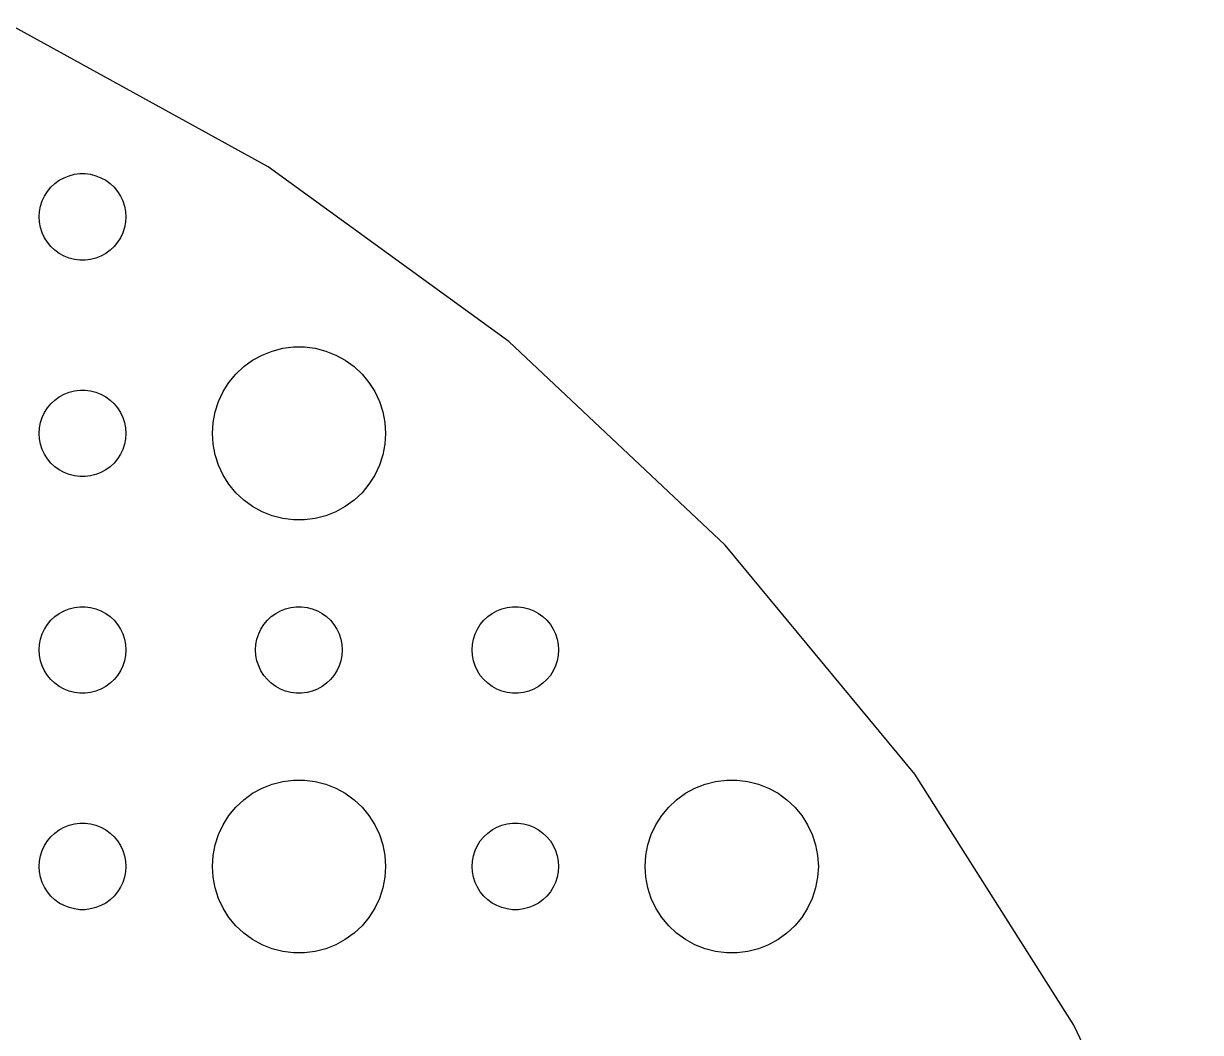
# Model space of a CAD drawing. Header units: metres. Extents: x -82 to 82, y -82 to 82.
# Drawn here: x 35.46 to 76.24, y 39.25 to 74.2 of the extents above; entities that cross this region are included whole.
import ezdxf

# ---------------------------------------------------------------- set-up
doc = ezdxf.new("R2010")
doc.units = ezdxf.units.M

msp = doc.modelspace()

# ---------------------------------------------------------------- linework, layer by layer
for p, q in [((43.9378, 69.2349), (34.9139, 74.1958)), ((36.8613, 68.8572), (37.0365, 68.9266)), ((37.0365, 68.9266), (37.2189, 68.9734)), ((37.2189, 68.9734), (37.4058, 68.997)), ((37.4058, 68.997), (37.5942, 68.997)), ((37.5942, 68.997), (37.7811, 68.9734)), ((37.7811, 68.9734), (37.9635, 68.9266)), ((37.9635, 68.9266), (38.1387, 68.8572)), ((52.2688, 63.1821), (43.9378, 69.2349)), ((36.2865, 68.3817), (36.4065, 68.5268)), ((36.4065, 68.5268), (36.5439, 68.6558)), ((36.5439, 68.6558), (36.6963, 68.7665)), ((36.6963, 68.7665), (36.8613, 68.8572)), ((38.1387, 68.8572), (38.3037, 68.7665)), ((38.3037, 68.7665), (38.4561, 68.6558)), ((38.4561, 68.6558), (38.5934, 68.5268)), ((38.5934, 68.5268), (38.7135, 68.3817)), ((36.1053, 68.0522), (36.1855, 68.2226)), ((36.1855, 68.2226), (36.2865, 68.3817)), ((38.7135, 68.3817), (38.8145, 68.2226)), ((38.8145, 68.2226), (38.8947, 68.0522)), ((36.0118, 67.688), (36.0471, 67.873)), ((36.0471, 67.873), (36.1053, 68.0522)), ((38.8947, 68.0522), (38.9529, 67.873)), ((38.9529, 67.873), (38.9882, 67.688)), ((36, 67.5), (36.0118, 67.688)), ((36.0118, 67.312), (36, 67.5)), ((36.0471, 67.127), (36.0118, 67.312)), ((38.9882, 67.312), (38.9529, 67.127)), ((38.9882, 67.688), (39, 67.5)), ((39, 67.5), (38.9882, 67.312)), ((36.1053, 66.9478), (36.0471, 67.127)), ((36.1855, 66.7774), (36.1053, 66.9478)), ((38.8947, 66.9478), (38.8145, 66.7774)), ((38.9529, 67.127), (38.8947, 66.9478)), ((36.2865, 66.6183), (36.1855, 66.7774)), ((36.4065, 66.4732), (36.2865, 66.6183)), ((38.7135, 66.6183), (38.5934, 66.4732)), ((38.8145, 66.7774), (38.7135, 66.6183)), ((36.5439, 66.3442), (36.4065, 66.4732)), ((36.6963, 66.2335), (36.5439, 66.3442)), ((36.8613, 66.1428), (36.6963, 66.2335)), ((37.0365, 66.0734), (36.8613, 66.1428)), ((37.2189, 66.0266), (37.0365, 66.0734)), ((37.9635, 66.0734), (37.7811, 66.0266)), ((38.1387, 66.1428), (37.9635, 66.0734)), ((38.3037, 66.2335), (38.1387, 66.1428)), ((38.4561, 66.3442), (38.3037, 66.2335)), ((38.5934, 66.4732), (38.4561, 66.3442)), ((37.4058, 66.003), (37.2189, 66.0266)), ((37.5942, 66.003), (37.4058, 66.003)), ((37.7811, 66.0266), (37.5942, 66.003)), ((43.7227, 62.7145), (44.0729, 62.8532)), ((44.0729, 62.8532), (44.4379, 62.9469)), ((44.4379, 62.9469), (44.8116, 62.9941)), ((44.8116, 62.9941), (45.1884, 62.9941)), ((45.1884, 62.9941), (45.5621, 62.9469)), ((45.5621, 62.9469), (45.927, 62.8532)), ((45.927, 62.8532), (46.2773, 62.7145)), ((59.7754, 56.1329), (52.2688, 63.1821)), ((43.0877, 62.3115), (43.3925, 62.533)), ((43.3925, 62.533), (43.7227, 62.7145)), ((46.2773, 62.7145), (46.6075, 62.533)), ((46.6075, 62.533), (46.9123, 62.3115)), ((42.5729, 61.7634), (42.8131, 62.0536)), ((42.8131, 62.0536), (43.0877, 62.3115)), ((46.9123, 62.3115), (47.1869, 62.0536)), ((47.1869, 62.0536), (47.427, 61.7634)), ((42.3711, 61.4453), (42.5729, 61.7634)), ((47.427, 61.7634), (47.6289, 61.4453)), ((36.5439, 61.1558), (36.6963, 61.2665)), ((36.6963, 61.2665), (36.8613, 61.3572)), ((36.8613, 61.3572), (37.0365, 61.4266)), ((37.0365, 61.4266), (37.2189, 61.4734)), ((37.2189, 61.4734), (37.4058, 61.497)), ((37.4058, 61.497), (37.5942, 61.497)), ((37.5942, 61.497), (37.7811, 61.4734)), ((37.7811, 61.4734), (37.9635, 61.4266)), ((37.9635, 61.4266), (38.1387, 61.3572)), ((38.1387, 61.3572), (38.3037, 61.2665)), ((38.3037, 61.2665), (38.4561, 61.1558)), ((42.2107, 61.1044), (42.3711, 61.4453)), ((47.6289, 61.4453), (47.7893, 61.1044)), ((36.1855, 60.7226), (36.2865, 60.8817)), ((36.2865, 60.8817), (36.4065, 61.0268)), ((36.4065, 61.0268), (36.5439, 61.1558)), ((38.4561, 61.1558), (38.5934, 61.0268)), ((38.5934, 61.0268), (38.7135, 60.8817)), ((38.7135, 60.8817), (38.8145, 60.7226)), ((42.0942, 60.7461), (42.2107, 61.1044)), ((47.7893, 61.1044), (47.9057, 60.7461)), ((36.0118, 60.188), (36.0471, 60.373)), ((36.0471, 60.373), (36.1053, 60.5522)), ((36.1053, 60.5522), (36.1855, 60.7226)), ((38.8145, 60.7226), (38.8947, 60.5522)), ((38.8947, 60.5522), (38.9529, 60.373)), ((38.9529, 60.373), (38.9882, 60.188)), ((42, 60), (42.0237, 60.376)), ((42.0237, 60.376), (42.0942, 60.7461)), ((47.9057, 60.7461), (47.9763, 60.376)), ((47.9763, 60.376), (48, 60)), ((36, 60), (36.0118, 60.188)), ((36.0118, 59.812), (36, 60)), ((38.9882, 60.188), (39, 60)), ((39, 60), (38.9882, 59.812)), ((42.0237, 59.624), (42, 60)), ((48, 60), (47.9763, 59.624)), ((36.0471, 59.627), (36.0118, 59.812)), ((36.1053, 59.4478), (36.0471, 59.627)), ((38.9529, 59.627), (38.8947, 59.4478)), ((38.9882, 59.812), (38.9529, 59.627)), ((42.0942, 59.2539), (42.0237, 59.624)), ((47.9763, 59.624), (47.9057, 59.2539)), ((36.1855, 59.2774), (36.1053, 59.4478)), ((36.2865, 59.1183), (36.1855, 59.2774)), ((38.8145, 59.2774), (38.7135, 59.1183)), ((38.8947, 59.4478), (38.8145, 59.2774)), ((42.2107, 58.8956), (42.0942, 59.2539)), ((47.9057, 59.2539), (47.7893, 58.8956)), ((36.4065, 58.9732), (36.2865, 59.1183)), ((36.5439, 58.8442), (36.4065, 58.9732)), ((36.6963, 58.7335), (36.5439, 58.8442)), ((36.8613, 58.6428), (36.6963, 58.7335)), ((38.3037, 58.7335), (38.1387, 58.6428)), ((38.4561, 58.8442), (38.3037, 58.7335)), ((38.5934, 58.9732), (38.4561, 58.8442)), ((38.7135, 59.1183), (38.5934, 58.9732)), ((42.3711, 58.5547), (42.2107, 58.8956)), ((47.7893, 58.8956), (47.6289, 58.5547)), ((37.0365, 58.5734), (36.8613, 58.6428)), ((37.2189, 58.5266), (37.0365, 58.5734)), ((37.4058, 58.503), (37.2189, 58.5266)), ((37.5942, 58.503), (37.4058, 58.503)), ((37.7811, 58.5266), (37.5942, 58.503)), ((37.9635, 58.5734), (37.7811, 58.5266)), ((38.1387, 58.6428), (37.9635, 58.5734)), ((42.5729, 58.2366), (42.3711, 58.5547)), ((47.6289, 58.5547), (47.427, 58.2366)), ((42.8131, 57.9464), (42.5729, 58.2366)), ((43.0877, 57.6885), (42.8131, 57.9464)), ((47.1869, 57.9464), (46.9123, 57.6885)), ((47.427, 58.2366), (47.1869, 57.9464)), ((43.3925, 57.467), (43.0877, 57.6885)), ((46.9123, 57.6885), (46.6075, 57.467)), ((43.7227, 57.2855), (43.3925, 57.467)), ((44.0729, 57.1468), (43.7227, 57.2855)), ((44.4379, 57.0531), (44.0729, 57.1468)), ((45.927, 57.1468), (45.5621, 57.0531)), ((46.2773, 57.2855), (45.927, 57.1468)), ((46.6075, 57.467), (46.2773, 57.2855)), ((44.8116, 57.0059), (44.4379, 57.0531)), ((45.1884, 57.0059), (44.8116, 57.0059)), ((45.5621, 57.0531), (45.1884, 57.0059)), ((66.3394, 48.1984), (59.7754, 56.1329)), ((36.6963, 53.7665), (36.8613, 53.8572)), ((36.8613, 53.8572), (37.0365, 53.9266)), ((37.0365, 53.9266), (37.2189, 53.9734)), ((37.2189, 53.9734), (37.4058, 53.997)), ((37.4058, 53.997), (37.5942, 53.997)), ((37.5942, 53.997), (37.7811, 53.9734)), ((37.7811, 53.9734), (37.9635, 53.9266)), ((37.9635, 53.9266), (38.1387, 53.8572)), ((38.1387, 53.8572), (38.3037, 53.7665)), ((44.1963, 53.7665), (44.3613, 53.8572)), ((44.3613, 53.8572), (44.5365, 53.9266)), ((44.5365, 53.9266), (44.7189, 53.9734)), ((44.7189, 53.9734), (44.9058, 53.997)), ((44.9058, 53.997), (45.0942, 53.997)), ((45.0942, 53.997), (45.2811, 53.9734)), ((45.2811, 53.9734), (45.4635, 53.9266)), ((45.4635, 53.9266), (45.6387, 53.8572)), ((45.6387, 53.8572), (45.8037, 53.7665)), ((51.6963, 53.7665), (51.8613, 53.8572)), ((51.8613, 53.8572), (52.0365, 53.9266)), ((52.0365, 53.9266), (52.2189, 53.9734)), ((52.2189, 53.9734), (52.4058, 53.997)), ((52.4058, 53.997), (52.5942, 53.997)), ((52.5942, 53.997), (52.7811, 53.9734)), ((52.7811, 53.9734), (52.9635, 53.9266)), ((52.9635, 53.9266), (53.1387, 53.8572)), ((53.1387, 53.8572), (53.3037, 53.7665)), ((36.2865, 53.3817), (36.4065, 53.5268)), ((36.4065, 53.5268), (36.5439, 53.6558)), ((36.5439, 53.6558), (36.6963, 53.7665)), ((38.3037, 53.7665), (38.4561, 53.6558)), ((38.4561, 53.6558), (38.5934, 53.5268)), ((38.5934, 53.5268), (38.7135, 53.3817)), ((43.7865, 53.3817), (43.9065, 53.5268)), ((43.9065, 53.5268), (44.0439, 53.6558)), ((44.0439, 53.6558), (44.1963, 53.7665)), ((45.8037, 53.7665), (45.9561, 53.6558)), ((45.9561, 53.6558), (46.0934, 53.5268)), ((46.0934, 53.5268), (46.2135, 53.3817)), ((51.2865, 53.3817), (51.4065, 53.5268)), ((51.4065, 53.5268), (51.5439, 53.6558)), ((51.5439, 53.6558), (51.6963, 53.7665)), ((53.3037, 53.7665), (53.4561, 53.6558)), ((53.4561, 53.6558), (53.5934, 53.5268)), ((53.5934, 53.5268), (53.7135, 53.3817)), ((36.0471, 52.873), (36.1053, 53.0522)), ((36.1053, 53.0522), (36.1855, 53.2226)), ((36.1855, 53.2226), (36.2865, 53.3817)), ((38.7135, 53.3817), (38.8145, 53.2226)), ((38.8145, 53.2226), (38.8947, 53.0522)), ((38.8947, 53.0522), (38.9529, 52.873)), ((43.5471, 52.873), (43.6053, 53.0522)), ((43.6053, 53.0522), (43.6855, 53.2226)), ((43.6855, 53.2226), (43.7865, 53.3817)), ((46.2135, 53.3817), (46.3145, 53.2226)), ((46.3145, 53.2226), (46.3947, 53.0522)), ((46.3947, 53.0522), (46.4529, 52.873)), ((51.0471, 52.873), (51.1053, 53.0522)), ((51.1053, 53.0522), (51.1855, 53.2226)), ((51.1855, 53.2226), (51.2865, 53.3817)), ((53.7135, 53.3817), (53.8145, 53.2226)), ((53.8145, 53.2226), (53.8947, 53.0522)), ((53.8947, 53.0522), (53.9529, 52.873)), ((36, 52.5), (36.0118, 52.688)), ((36.0118, 52.688), (36.0471, 52.873)), ((38.9529, 52.873), (38.9882, 52.688)), ((38.9882, 52.688), (39, 52.5)), ((43.5, 52.5), (43.5118, 52.688)), ((43.5118, 52.688), (43.5471, 52.873)), ((46.4529, 52.873), (46.4882, 52.688)), ((46.4882, 52.688), (46.5, 52.5)), ((51, 52.5), (51.0118, 52.688)), ((51.0118, 52.688), (51.0471, 52.873)), ((53.9529, 52.873), (53.9882, 52.688)), ((53.9882, 52.688), (54, 52.5)), ((36.0118, 52.312), (36, 52.5)), ((36.0471, 52.127), (36.0118, 52.312)), ((38.9882, 52.312), (38.9529, 52.127)), ((39, 52.5), (38.9882, 52.312)), ((43.5118, 52.312), (43.5, 52.5)), ((43.5471, 52.127), (43.5118, 52.312)), ((46.4882, 52.312), (46.4529, 52.127)), ((46.5, 52.5), (46.4882, 52.312)), ((51.0118, 52.312), (51, 52.5)), ((51.0471, 52.127), (51.0118, 52.312)), ((53.9882, 52.312), (53.9529, 52.127)), ((54, 52.5), (53.9882, 52.312)), ((36.1053, 51.9478), (36.0471, 52.127)), ((36.1855, 51.7774), (36.1053, 51.9478)), ((38.8947, 51.9478), (38.8145, 51.7774)), ((38.9529, 52.127), (38.8947, 51.9478)), ((43.6053, 51.9478), (43.5471, 52.127)), ((43.6855, 51.7774), (43.6053, 51.9478)), ((46.3947, 51.9478), (46.3145, 51.7774)), ((46.4529, 52.127), (46.3947, 51.9478)), ((51.1053, 51.9478), (51.0471, 52.127)), ((51.1855, 51.7774), (51.1053, 51.9478)), ((53.8947, 51.9478), (53.8145, 51.7774)), ((53.9529, 52.127), (53.8947, 51.9478)), ((36.2865, 51.6183), (36.1855, 51.7774)), ((36.4065, 51.4732), (36.2865, 51.6183)), ((36.5439, 51.3442), (36.4065, 51.4732)), ((38.5934, 51.4732), (38.4561, 51.3442)), ((38.7135, 51.6183), (38.5934, 51.4732)), ((38.8145, 51.7774), (38.7135, 51.6183)), ((43.7865, 51.6183), (43.6855, 51.7774)), ((43.9065, 51.4732), (43.7865, 51.6183)), ((44.0439, 51.3442), (43.9065, 51.4732)), ((46.0934, 51.4732), (45.9561, 51.3442)), ((46.2135, 51.6183), (46.0934, 51.4732)), ((46.3145, 51.7774), (46.2135, 51.6183)), ((51.2865, 51.6183), (51.1855, 51.7774)), ((51.4065, 51.4732), (51.2865, 51.6183)), ((51.5439, 51.3442), (51.4065, 51.4732)), ((53.5934, 51.4732), (53.4561, 51.3442)), ((53.7135, 51.6183), (53.5934, 51.4732)), ((53.8145, 51.7774), (53.7135, 51.6183)), ((36.6963, 51.2335), (36.5439, 51.3442)), ((36.8613, 51.1428), (36.6963, 51.2335)), ((37.0365, 51.0734), (36.8613, 51.1428)), ((37.2189, 51.0266), (37.0365, 51.0734)), ((37.4058, 51.003), (37.2189, 51.0266)), ((37.5942, 51.003), (37.4058, 51.003)), ((37.7811, 51.0266), (37.5942, 51.003)), ((37.9635, 51.0734), (37.7811, 51.0266)), ((38.1387, 51.1428), (37.9635, 51.0734)), ((38.3037, 51.2335), (38.1387, 51.1428)), ((38.4561, 51.3442), (38.3037, 51.2335)), ((44.1963, 51.2335), (44.0439, 51.3442)), ((44.3613, 51.1428), (44.1963, 51.2335)), ((44.5365, 51.0734), (44.3613, 51.1428)), ((44.7189, 51.0266), (44.5365, 51.0734)), ((44.9058, 51.003), (44.7189, 51.0266)), ((45.0942, 51.003), (44.9058, 51.003)), ((45.2811, 51.0266), (45.0942, 51.003)), ((45.4635, 51.0734), (45.2811, 51.0266)), ((45.6387, 51.1428), (45.4635, 51.0734)), ((45.8037, 51.2335), (45.6387, 51.1428)), ((45.9561, 51.3442), (45.8037, 51.2335)), ((51.6963, 51.2335), (51.5439, 51.3442)), ((51.8613, 51.1428), (51.6963, 51.2335)), ((52.0365, 51.0734), (51.8613, 51.1428)), ((52.2189, 51.0266), (52.0365, 51.0734)), ((52.4058, 51.003), (52.2189, 51.0266)), ((52.5942, 51.003), (52.4058, 51.003)), ((52.7811, 51.0266), (52.5942, 51.003)), ((52.9635, 51.0734), (52.7811, 51.0266)), ((53.1387, 51.1428), (52.9635, 51.0734)), ((53.3037, 51.2335), (53.1387, 51.1428)), ((53.4561, 51.3442), (53.3037, 51.2335)), ((71.8571, 39.5038), (66.3394, 48.1984)), ((43.7227, 47.7145), (44.0729, 47.8532)), ((44.0729, 47.8532), (44.4379, 47.9469)), ((44.4379, 47.9469), (44.8116, 47.9941)), ((44.8116, 47.9941), (45.1884, 47.9941)), ((45.1884, 47.9941), (45.5621, 47.9469)), ((45.5621, 47.9469), (45.927, 47.8532)), ((45.927, 47.8532), (46.2773, 47.7145)), ((58.7227, 47.7145), (59.0729, 47.8532)), ((59.0729, 47.8532), (59.4379, 47.9469)), ((59.4379, 47.9469), (59.8116, 47.9941)), ((59.8116, 47.9941), (60.1884, 47.9941)), ((60.1884, 47.9941), (60.5621, 47.9469)), ((60.5621, 47.9469), (60.927, 47.8532)), ((60.927, 47.8532), (61.2773, 47.7145)), ((42.8131, 47.0536), (43.0877, 47.3115)), ((43.0877, 47.3115), (43.3925, 47.533)), ((43.3925, 47.533), (43.7227, 47.7145)), ((46.2773, 47.7145), (46.6075, 47.533)), ((46.6075, 47.533), (46.9123, 47.3115)), ((46.9123, 47.3115), (47.1869, 47.0536)), ((57.8131, 47.0536), (58.0877, 47.3115)), ((58.0877, 47.3115), (58.3925, 47.533)), ((58.3925, 47.533), (58.7227, 47.7145)), ((61.2773, 47.7145), (61.6075, 47.533)), ((61.6075, 47.533), (61.9123, 47.3115)), ((61.9123, 47.3115), (62.1869, 47.0536)), ((42.5729, 46.7634), (42.8131, 47.0536)), ((47.1869, 47.0536), (47.427, 46.7634)), ((57.5729, 46.7634), (57.8131, 47.0536)), ((62.1869, 47.0536), (62.427, 46.7634)), ((37.2189, 46.4734), (37.4058, 46.497)), ((37.4058, 46.497), (37.5942, 46.497)), ((37.5942, 46.497), (37.7811, 46.4734)), ((42.3711, 46.4453), (42.5729, 46.7634)), ((47.427, 46.7634), (47.6289, 46.4453)), ((52.2189, 46.4734), (52.4058, 46.497)), ((52.4058, 46.497), (52.5942, 46.497)), ((52.5942, 46.497), (52.7811, 46.4734)), ((57.3711, 46.4453), (57.5729, 46.7634)), ((62.427, 46.7634), (62.6289, 46.4453)), ((36.4065, 46.0268), (36.5439, 46.1558)), ((36.5439, 46.1558), (36.6963, 46.2665)), ((36.6963, 46.2665), (36.8613, 46.3572)), ((36.8613, 46.3572), (37.0365, 46.4266)), ((37.0365, 46.4266), (37.2189, 46.4734)), ((37.7811, 46.4734), (37.9635, 46.4266)), ((37.9635, 46.4266), (38.1387, 46.3572)), ((38.1387, 46.3572), (38.3037, 46.2665)), ((38.3037, 46.2665), (38.4561, 46.1558)), ((38.4561, 46.1558), (38.5934, 46.0268)), ((42.0942, 45.7461), (42.2107, 46.1044)), ((42.2107, 46.1044), (42.3711, 46.4453)), ((47.6289, 46.4453), (47.7893, 46.1044)), ((47.7893, 46.1044), (47.9057, 45.7461)), ((51.4065, 46.0268), (51.5439, 46.1558)), ((51.5439, 46.1558), (51.6963, 46.2665)), ((51.6963, 46.2665), (51.8613, 46.3572)), ((51.8613, 46.3572), (52.0365, 46.4266)), ((52.0365, 46.4266), (52.2189, 46.4734)), ((52.7811, 46.4734), (52.9635, 46.4266)), ((52.9635, 46.4266), (53.1387, 46.3572)), ((53.1387, 46.3572), (53.3037, 46.2665)), ((53.3037, 46.2665), (53.4561, 46.1558)), ((53.4561, 46.1558), (53.5934, 46.0268)), ((57.0942, 45.7461), (57.2107, 46.1044)), ((57.2107, 46.1044), (57.3711, 46.4453)), ((62.6289, 46.4453), (62.7893, 46.1044)), ((62.7893, 46.1044), (62.9057, 45.7461)), ((36.1053, 45.5522), (36.1855, 45.7226)), ((36.1855, 45.7226), (36.2865, 45.8817)), ((36.2865, 45.8817), (36.4065, 46.0268)), ((38.5934, 46.0268), (38.7135, 45.8817)), ((38.7135, 45.8817), (38.8145, 45.7226)), ((38.8145, 45.7226), (38.8947, 45.5522)), ((42.0237, 45.376), (42.0942, 45.7461)), ((47.9057, 45.7461), (47.9763, 45.376)), ((51.1053, 45.5522), (51.1855, 45.7226)), ((51.1855, 45.7226), (51.2865, 45.8817)), ((51.2865, 45.8817), (51.4065, 46.0268)), ((53.5934, 46.0268), (53.7135, 45.8817)), ((53.7135, 45.8817), (53.8145, 45.7226)), ((53.8145, 45.7226), (53.8947, 45.5522)), ((57.0237, 45.376), (57.0942, 45.7461)), ((62.9057, 45.7461), (62.9763, 45.376)), ((36.0118, 45.188), (36.0471, 45.373)), ((36.0471, 45.373), (36.1053, 45.5522)), ((38.8947, 45.5522), (38.9529, 45.373)), ((38.9529, 45.373), (38.9882, 45.188)), ((42, 45), (42.0237, 45.376)), ((47.9763, 45.376), (48, 45)), ((51.0118, 45.188), (51.0471, 45.373)), ((51.0471, 45.373), (51.1053, 45.5522)), ((53.8947, 45.5522), (53.9529, 45.373)), ((53.9529, 45.373), (53.9882, 45.188)), ((57, 45), (57.0237, 45.376)), ((62.9763, 45.376), (63, 45)), ((36, 45), (36.0118, 45.188)), ((36.0118, 44.812), (36, 45)), ((38.9882, 45.188), (39, 45)), ((39, 45), (38.9882, 44.812)), ((42.0237, 44.624), (42, 45)), ((48, 45), (47.9763, 44.624)), ((51, 45), (51.0118, 45.188)), ((51.0118, 44.812), (51, 45)), ((53.9882, 45.188), (54, 45)), ((54, 45), (53.9882, 44.812)), ((57.0237, 44.624), (57, 45)), ((63, 45), (62.9763, 44.624)), ((36.0471, 44.627), (36.0118, 44.812)), ((36.1053, 44.4478), (36.0471, 44.627)), ((38.9529, 44.627), (38.8947, 44.4478)), ((38.9882, 44.812), (38.9529, 44.627)), ((42.0942, 44.2539), (42.0237, 44.624)), ((47.9763, 44.624), (47.9057, 44.2539)), ((51.0471, 44.627), (51.0118, 44.812)), ((51.1053, 44.4478), (51.0471, 44.627)), ((53.9529, 44.627), (53.8947, 44.4478)), ((53.9882, 44.812), (53.9529, 44.627)), ((57.0942, 44.2539), (57.0237, 44.624)), ((62.9763, 44.624), (62.9057, 44.2539)), ((36.1855, 44.2774), (36.1053, 44.4478)), ((36.2865, 44.1183), (36.1855, 44.2774)), ((36.4065, 43.9732), (36.2865, 44.1183)), ((38.7135, 44.1183), (38.5934, 43.9732)), ((38.8145, 44.2774), (38.7135, 44.1183)), ((38.8947, 44.4478), (38.8145, 44.2774)), ((42.2107, 43.8956), (42.0942, 44.2539)), ((47.9057, 44.2539), (47.7893, 43.8956)), ((51.1855, 44.2774), (51.1053, 44.4478)), ((51.2865, 44.1183), (51.1855, 44.2774)), ((51.4065, 43.9732), (51.2865, 44.1183)), ((53.7135, 44.1183), (53.5934, 43.9732)), ((53.8145, 44.2774), (53.7135, 44.1183)), ((53.8947, 44.4478), (53.8145, 44.2774)), ((57.2107, 43.8956), (57.0942, 44.2539)), ((62.9057, 44.2539), (62.7893, 43.8956)), ((36.5439, 43.8442), (36.4065, 43.9732)), ((36.6963, 43.7335), (36.5439, 43.8442)), ((36.8613, 43.6428), (36.6963, 43.7335)), ((37.0365, 43.5734), (36.8613, 43.6428)), ((38.1387, 43.6428), (37.9635, 43.5734)), ((38.3037, 43.7335), (38.1387, 43.6428)), ((38.4561, 43.8442), (38.3037, 43.7335)), ((38.5934, 43.9732), (38.4561, 43.8442)), ((42.3711, 43.5547), (42.2107, 43.8956)), ((47.7893, 43.8956), (47.6289, 43.5547)), ((51.5439, 43.8442), (51.4065, 43.9732)), ((51.6963, 43.7335), (51.5439, 43.8442)), ((51.8613, 43.6428), (51.6963, 43.7335)), ((52.0365, 43.5734), (51.8613, 43.6428)), ((53.1387, 43.6428), (52.9635, 43.5734)), ((53.3037, 43.7335), (53.1387, 43.6428)), ((53.4561, 43.8442), (53.3037, 43.7335)), ((53.5934, 43.9732), (53.4561, 43.8442)), ((57.3711, 43.5547), (57.2107, 43.8956)), ((62.7893, 43.8956), (62.6289, 43.5547)), ((37.2189, 43.5266), (37.0365, 43.5734)), ((37.4058, 43.503), (37.2189, 43.5266)), ((37.5942, 43.503), (37.4058, 43.503)), ((37.7811, 43.5266), (37.5942, 43.503)), ((37.9635, 43.5734), (37.7811, 43.5266)), ((42.5729, 43.2366), (42.3711, 43.5547)), ((42.8131, 42.9464), (42.5729, 43.2366)), ((47.427, 43.2366), (47.1869, 42.9464)), ((47.6289, 43.5547), (47.427, 43.2366)), ((52.2189, 43.5266), (52.0365, 43.5734)), ((52.4058, 43.503), (52.2189, 43.5266)), ((52.5942, 43.503), (52.4058, 43.503)), ((52.7811, 43.5266), (52.5942, 43.503)), ((52.9635, 43.5734), (52.7811, 43.5266)), ((57.5729, 43.2366), (57.3711, 43.5547)), ((57.8131, 42.9464), (57.5729, 43.2366)), ((62.427, 43.2366), (62.1869, 42.9464)), ((62.6289, 43.5547), (62.427, 43.2366)), ((43.0877, 42.6885), (42.8131, 42.9464)), ((47.1869, 42.9464), (46.9123, 42.6885)), ((58.0877, 42.6885), (57.8131, 42.9464)), ((62.1869, 42.9464), (61.9123, 42.6885)), ((43.3925, 42.467), (43.0877, 42.6885)), ((43.7227, 42.2855), (43.3925, 42.467)), ((46.6075, 42.467), (46.2773, 42.2855)), ((46.9123, 42.6885), (46.6075, 42.467)), ((58.3925, 42.467), (58.0877, 42.6885)), ((58.7227, 42.2855), (58.3925, 42.467)), ((61.6075, 42.467), (61.2773, 42.2855)), ((61.9123, 42.6885), (61.6075, 42.467)), ((44.0729, 42.1468), (43.7227, 42.2855)), ((44.4379, 42.0531), (44.0729, 42.1468)), ((44.8116, 42.0059), (44.4379, 42.0531)), ((45.5621, 42.0531), (45.1884, 42.0059)), ((45.927, 42.1468), (45.5621, 42.0531)), ((46.2773, 42.2855), (45.927, 42.1468)), ((59.0729, 42.1468), (58.7227, 42.2855)), ((59.4379, 42.0531), (59.0729, 42.1468)), ((59.8116, 42.0059), (59.4379, 42.0531)), ((60.5621, 42.0531), (60.1884, 42.0059)), ((60.927, 42.1468), (60.5621, 42.0531)), ((61.2773, 42.2855), (60.927, 42.1468)), ((45.1884, 42.0059), (44.8116, 42.0059)), ((60.1884, 42.0059), (59.8116, 42.0059)), ((76.2417, 30.1862), (71.8571, 39.5038))]:
    msp.add_line(p, q)

doc.saveas('drawing.dxf')
